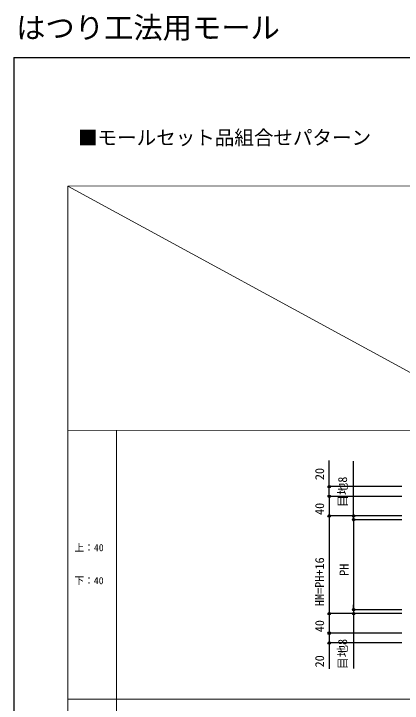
# Model space of a CAD drawing. Units: millimetres, scale not verified. Extents: x -1750 to 1750, y -2600 to 2589.
# Drawn here: x -1750 to -955, y 1178 to 2589 of the extents above; entities that cross this region are included whole.
import ezdxf
from ezdxf.enums import TextEntityAlignment as Align

# ---------------------------------------------------------------- set-up
doc = ezdxf.new("R2010")
doc.units = ezdxf.units.MM
doc.header["$LTSCALE"] = 14
doc.layers.add('0-1_DIM3', color=63, linetype='Continuous', lineweight=18)
for name, color, linetype in [('0-2_USER1', 3, 'Continuous'), ('0-7_YKK_D', 6, 'Continuous'), ('0-8_YKK_ZWAK', 7, 'Continuous')]:
    doc.layers.add(name, color=color, linetype=linetype)
doc.styles.add('ＭＳ ゴシック', font='')
doc.styles.get('ＭＳ ゴシック').set_extended_font_data('MS Gothic')

msp = doc.modelspace()

# ---------------------------------------------------------------- linework, layer by layer
at = {"layer": '0-1_DIM3'}
for p, q in [((-719.56, 1736.12), (-1639.56, 2236.12)), ((1680.48, 1738.04), (-1639.56, 1736.12)), ((-1539.56, 1736.12), (-1539.56, -463.82)), ((1680.48, 1188.04), (-1639.56, 1186.12))]:
    msp.add_line(p, q, dxfattribs=at)
msp.add_lwpolyline([(1680.48, 2238.04), (-1639.56, 2236.12), (-1639.56, -463.88)], dxfattribs=at)
at = {"layer": '0-7_YKK_D'}
for p, q in [((-1054.06, 1561.39), (-1054.06, 1673.49)), ((-955.06, 1621.39), (-1105.06, 1621.39)), ((-955.06, 1601.39), (-1105.06, 1601.39)), ((-955.06, 1601.39), (-1105.06, 1601.39)), ((-1104.06, 1601.39), (-1104.06, 1561.39)), ((-955.06, 1561.39), (-1105.06, 1561.39)), ((-955.06, 1561.39), (-1105.06, 1561.39)), ((-1104.06, 1561.39), (-1104.06, 1361.39)), ((-955.06, 1561.39), (-1055.06, 1561.39)), ((-955.06, 1553.39), (-1055.06, 1553.39)), ((-955.06, 1553.39), (-1055.06, 1553.39)), ((-1054.06, 1553.39), (-1054.06, 1561.39)), ((-1054.06, 1553.39), (-1054.06, 1543.39)), ((-1054.06, 1553.39), (-1054.06, 1369.39)), ((-955.06, 1369.39), (-1055.06, 1369.39)), ((-955.06, 1369.39), (-1055.06, 1369.39)), ((-1054.06, 1369.39), (-1054.06, 1379.39)), ((-1054.06, 1369.39), (-1054.06, 1361.39)), ((-955.06, 1361.39), (-1105.06, 1361.39)), ((-955.06, 1361.39), (-1105.06, 1361.39)), ((-1104.06, 1361.39), (-1104.06, 1321.39)), ((-955.06, 1361.39), (-1055.06, 1361.39)), ((-1054.06, 1361.39), (-1054.06, 1249.29)), ((-955.06, 1321.39), (-1105.06, 1321.39)), ((-955.06, 1321.39), (-1105.06, 1321.39)), ((-955.06, 1301.39), (-1105.06, 1301.39))]:
    msp.add_line(p, q, dxfattribs=at)
for points in [[(-1104.06, 1601.39), (-1104.06, 1621.39), (-1104.06, 1674.63)], [(-1104.06, 1321.39), (-1104.06, 1301.39), (-1104.06, 1248.15)]]:
    msp.add_lwpolyline(points, dxfattribs=at)
for centre in [(-1104.06, 1621.39), (-1104.06, 1601.39), (-1104.06, 1601.39), (-1104.06, 1561.39), (-1104.06, 1561.39), (-1054.06, 1561.39), (-1054.06, 1553.39), (-1054.06, 1553.39), (-1054.06, 1369.39), (-1054.06, 1369.39), (-1104.06, 1361.39), (-1104.06, 1361.39), (-1054.06, 1361.39), (-1104.06, 1321.39), (-1104.06, 1321.39), (-1104.06, 1301.39)]:
    msp.add_circle(centre, 2.5, dxfattribs=at)
at = {"layer": '0-8_YKK_ZWAK'}
for q in [(-1750, -2600.4), (1750, 2499.6)]:
    msp.add_line((-1750, 2499.6), q, dxfattribs=at)

# ---------------------------------------------------------------- texts
at = {"layer": '0-2_USER1', "style": 'ＭＳ ゴシック'}
for s, height, p in [('はつり工法用モール', 43.99, (-1745.17, 2525.46)), ('■モールセット品組合せパターン', 29.33, (-1618.41, 2312.1)), ('上：40', 14.66, (-1625.89, 1484.69)), ('下：40', 14.66, (-1626, 1417.23))]:
    msp.add_text(s, height=height, dxfattribs=at).set_placement(p, align=Align.BOTTOM_LEFT)
at = {"layer": '0-7_YKK_D', "style": 'ＭＳ ゴシック'}
for s, p in [('20', (-1109.06, 1634.54)), ('目地8', (-1062.04, 1579.29)), ('40', (-1109.06, 1563.21)), ('HM=PH+16', (-1109.06, 1376.73)), ('PH', (-1059.06, 1438.66)), ('40', (-1109.06, 1323.21)), ('目地8', (-1062.04, 1247.18)), ('20', (-1109.06, 1251.3))]:
    msp.add_text(s, height=18.33, rotation=90, dxfattribs=at).set_placement(p, align=Align.BOTTOM_LEFT)

doc.saveas('drawing.dxf')
